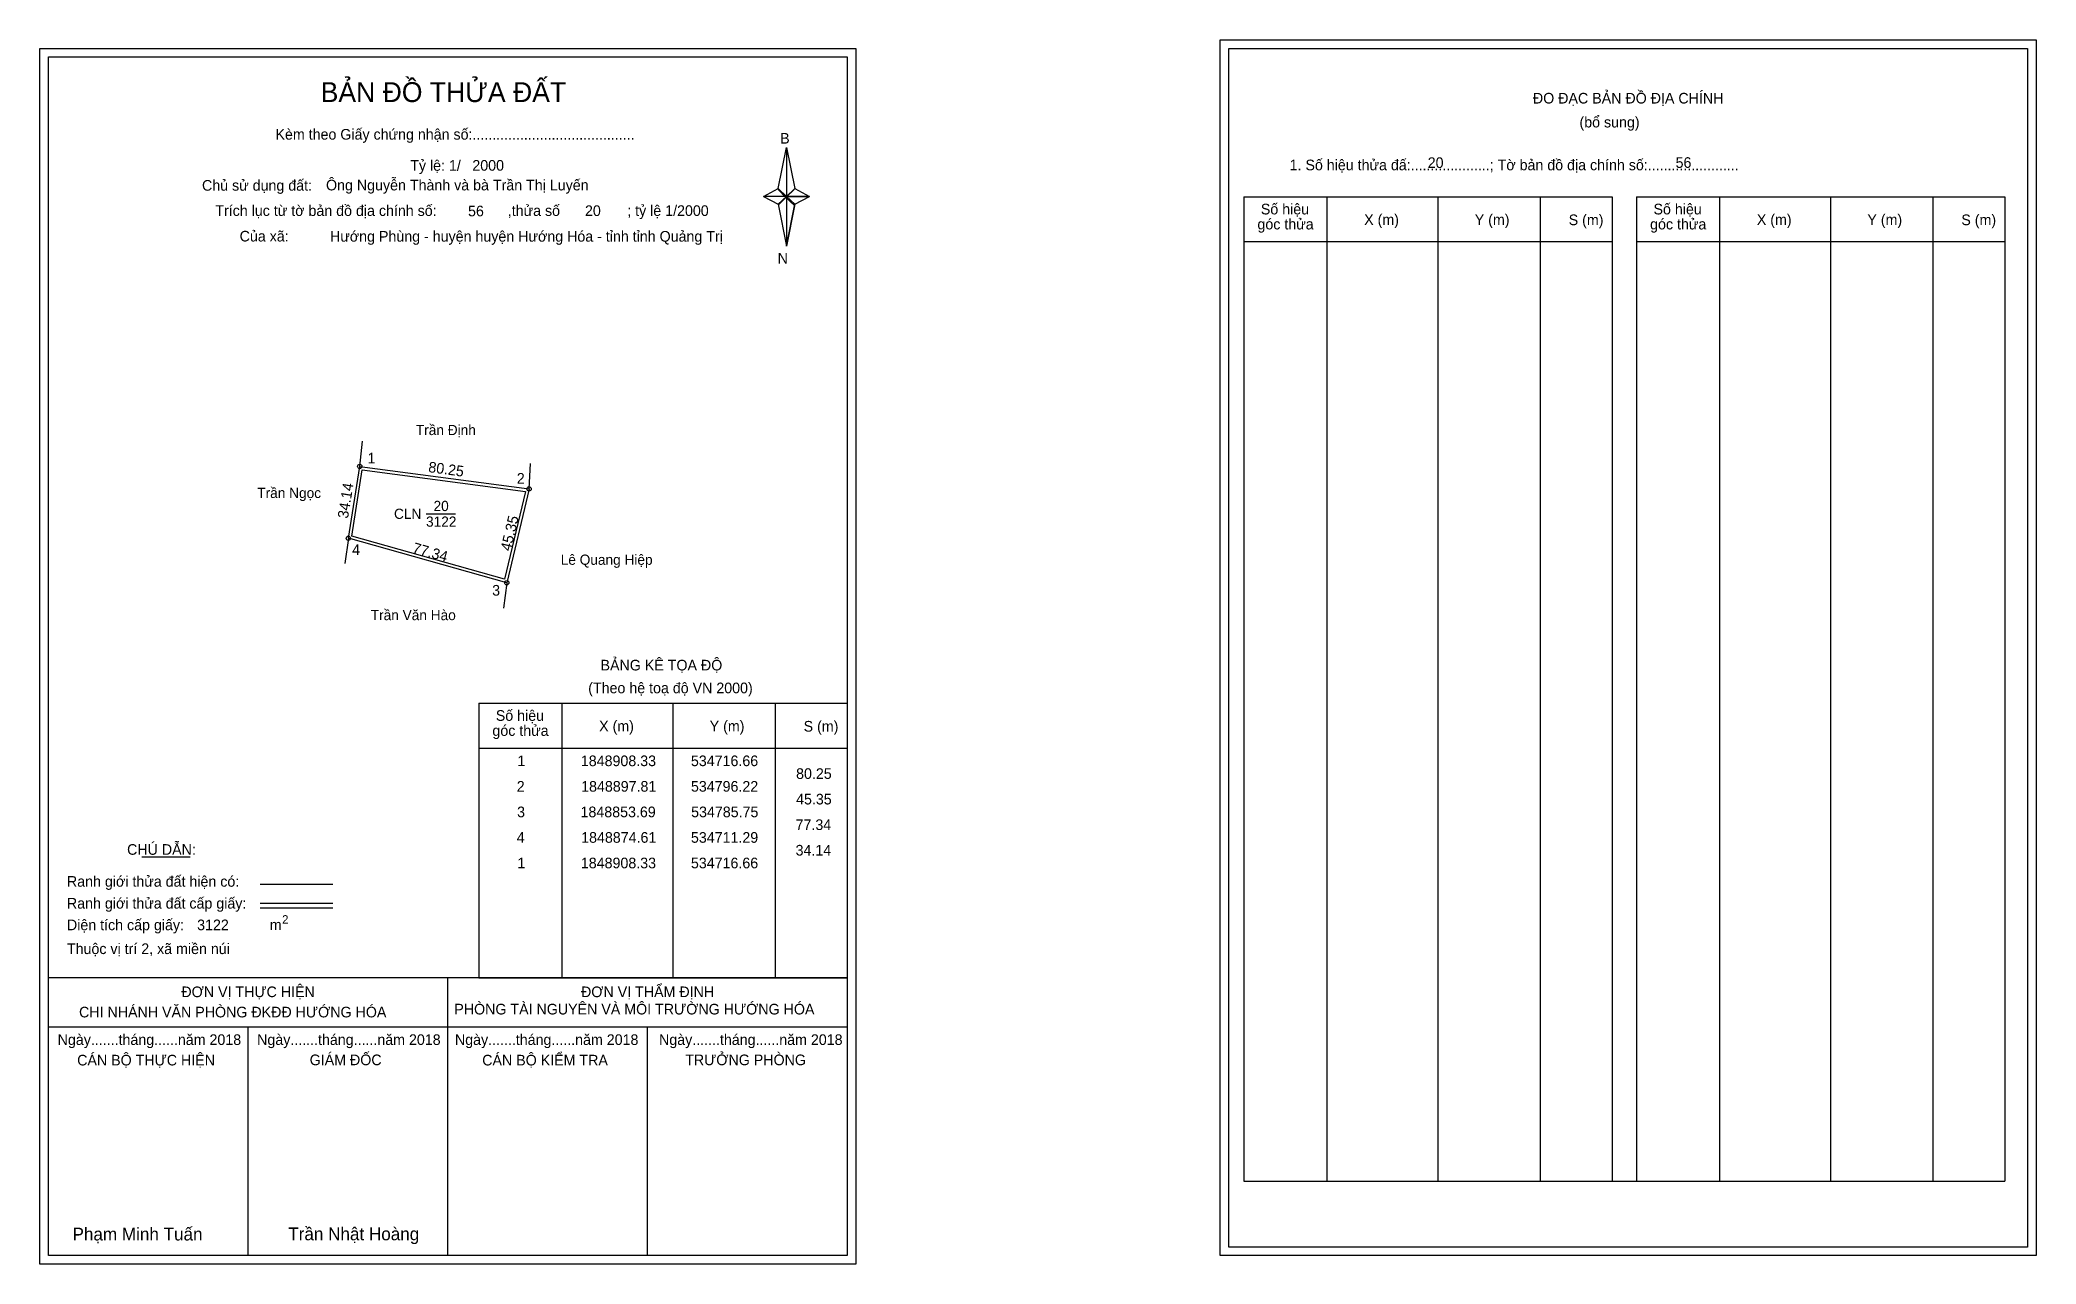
# Model space of a CAD drawing. Extents: x 534566 to 535504, y 1848534 to 1849109.
import ezdxf

# ---------------------------------------------------------------- set-up
doc = ezdxf.new("R2010")
doc.units = 0
for name, color, linetype in [('Level 1', 7, 'Continuous'), ('Level 10', 7, 'Continuous'), ('Level 11', 7, 'Continuous'), ('Level 13', 7, 'Continuous'), ('Level 27', 7, 'Continuous'), ('Level 3', 7, 'Continuous'), ('Level 49', 7, 'Continuous'), ('Level 53', 7, 'Continuous'), ('Level 55', 7, 'Continuous'), ('Level 6', 7, 'Continuous'), ('Level 60', 7, 'Continuous'), ('Level 63', 7, 'Continuous'), ('Level 9', 7, 'Continuous')]:
    doc.layers.add(name, color=color, linetype=linetype)

msp = doc.modelspace()

# ---------------------------------------------------------------- linework, layer by layer
at = {"layer": 'Level 1'}
for p, q in [((535124.99, 1849104.74), (535124.99, 1849104.74)), ((534570.35, 1849100.74), (534570.35, 1849100.74)), ((534913.19, 1849038.97), (534917.13, 1849058.25)), ((534917.13, 1849058.25), (534917.13, 1849035.2)), ((534917.13, 1849058.25), (534921.06, 1849038.97)), ((534906.3, 1849035.2), (534913.19, 1849038.97)), ((534913.19, 1849038.97), (534917.13, 1849035.2)), ((534921.06, 1849038.97), (534917.13, 1849035.2)), ((534916.83, 1849034.77), (534913.19, 1849038.53)), ((534917.13, 1849035.2), (534913.19, 1849031.52)), ((534916.83, 1849034.77), (534913.19, 1849031.08)), ((534913.19, 1849031.08), (534916.83, 1849034.77)), ((534913.19, 1849031.52), (534917.13, 1849011.8)), ((534920.77, 1849038.53), (534916.83, 1849034.77)), ((534916.83, 1849034.77), (534920.77, 1849038.53)), ((534920.77, 1849031.08), (534916.83, 1849034.77)), ((534917.13, 1849035.2), (534917.13, 1849011.8)), ((534917.13, 1849035.2), (534927.95, 1849035.2)), ((534917.13, 1849035.2), (534921.06, 1849031.52)), ((534921.06, 1849031.52), (534917.13, 1849011.8)), ((534921.06, 1849031.52), (534927.95, 1849035.2)), ((535132.06, 1849035.03), (535305.26, 1849035.03)), ((535171.24, 1848572.5), (535171.24, 1849035.03)), ((535223.38, 1848572.5), (535223.38, 1849035.03)), ((535271.33, 1849035.03), (535271.33, 1848572.5)), ((535305.26, 1849035.03), (535305.26, 1848572.5)), ((535316.57, 1849035.03), (535489.78, 1849035.03)), ((535355.75, 1848572.5), (535355.75, 1849035.03)), ((535407.9, 1848572.5), (535407.9, 1849035.03)), ((535455.84, 1849035.03), (535455.84, 1848572.5)), ((535489.78, 1849035.03), (535489.78, 1848572.5)), ((535132.06, 1849013.97), (535305.26, 1849013.97)), ((535316.57, 1849013.97), (535489.78, 1849013.97)), ((534772.54, 1848797.08), (534945.74, 1848797.08)), ((534811.72, 1848668.03), (534811.72, 1848797.08)), ((534863.86, 1848668.03), (534863.86, 1848797.08)), ((534911.8, 1848797.08), (534911.8, 1848668.03)), ((534772.54, 1848776.03), (534945.74, 1848776.03)), ((534614.18, 1848724.87), (534636.99, 1848724.87)), ((534669.91, 1848712.06), (534703.94, 1848712.06)), ((534669.91, 1848703.16), (534703.94, 1848703.16)), ((534669.91, 1848700.97), (534703.94, 1848700.97)), ((534784, 1848668.03), (534570.34, 1848668.03)), ((534945.74, 1848668.03), (534736.06, 1848668.03)), ((534758.04, 1848537.59), (534758.04, 1848668.03)), ((534772.54, 1848668.03), (534945.74, 1848668.03)), ((534945.74, 1848644.93), (534570.34, 1848644.93)), ((534664.19, 1848537.59), (534664.19, 1848644.93)), ((534851.89, 1848537.59), (534851.89, 1848644.93)), ((535132.06, 1848572.5), (535489.78, 1848572.5)), ((535500.39, 1848541.59), (535500.39, 1848541.59)), ((534945.74, 1848537.59), (534945.74, 1848537.59))]:
    msp.add_line(p, q, dxfattribs=at)
for points in [[(534913.19, 1849038.97), (534917.13, 1849058.25), (534917.13, 1849035.2)], [(534917.13, 1849035.2), (534921.06, 1849038.97), (534927.95, 1849035.2)], [(534906.3, 1849035.2), (534913.19, 1849031.52), (534917.13, 1849035.2)], [(534917.13, 1849035.2), (534917.13, 1849011.8), (534921.06, 1849031.52)]]:
    msp.add_lwpolyline(points, close=True, dxfattribs=at)
at = {"layer": 'Level 10'}
for points in [[(534711.29, 1848874.61), (534716.66, 1848908.33), (534796.22, 1848897.81), (534785.75, 1848853.69)], [(534712.87, 1848875.62), (534717.83, 1848906.76), (534794.5, 1848896.63), (534784.72, 1848855.43)]]:
    msp.add_lwpolyline(points, close=True, dxfattribs=at)
at = {"layer": 'Level 11'}
for centre in [(534716.66, 1848908.33), (534796.22, 1848897.81), (534711.29, 1848874.61), (534711.29, 1848874.61), (534785.75, 1848853.69)]:
    msp.add_circle(centre, 1, dxfattribs=at)
at = {"layer": 'Level 27'}
for p, q in [((534716.66, 1848908.33), (534717.97, 1848920.26)), ((534796.22, 1848897.81), (534796.87, 1848909.79)), ((534711.29, 1848874.61), (534709.58, 1848862.73)), ((534785.75, 1848853.69), (534784.22, 1848841.79))]:
    msp.add_line(p, q, dxfattribs=at)
at = {"layer": 'Level 3'}
for p, q in [((535132.06, 1849035.03), (535132.06, 1848572.5)), ((535316.57, 1849035.03), (535316.57, 1848572.5)), ((534772.54, 1848797.08), (534772.54, 1848668.03))]:
    msp.add_line(p, q, dxfattribs=at)
at = {"layer": 'Level 63'}
for points in [[(534566.34, 1849104.74), (534949.74, 1849104.74), (534949.74, 1848533.59), (534566.34, 1848533.59)], [(535121, 1849108.74), (535504.4, 1849108.74), (535504.4, 1848537.59), (535121, 1848537.59)], [(535125, 1849104.74), (535500.4, 1849104.74), (535500.4, 1848541.59), (535125, 1848541.59)], [(534570.34, 1849100.74), (534945.74, 1849100.74), (534945.74, 1848537.59), (534570.34, 1848537.59)]]:
    msp.add_lwpolyline(points, close=True, dxfattribs=at)
at = {"layer": 'Level 9'}
msp.add_line((534747.78, 1848886.1), (534761.68, 1848886.1), dxfattribs=at)

# ---------------------------------------------------------------- texts
at = {"layer": 'Level 1'}
for s, height, p in [('BẢN ĐỒ THỬA ĐẤT', 9.3313, (534698.28, 1849079.55)), ('ĐO ĐẠC BẢN ĐỒ ĐỊA CHÍNH', 5, (535267.95, 1849078.86)), ('Kèm theo Giấy chứng nhận số:.........................................', 5, (534677.04, 1849061.89)), ('(bổ sung)', 5, (535289.83, 1849067.62)), ('B', 5, (534914.21, 1849060.01)), ('1. Số hiệu thửa đấ:....................; Tờ bản đồ địa chính số:.......................', 5, (535153.61, 1849047.5)), ('Chủ sử dụng đất:', 5, (534642.52, 1849037.9)), ('Trích lục từ tờ bản đồ địa chính số:                  ,thửa số                 ; tỷ lệ 1/2000', 5, (534648.77, 1849026.04)), ('Số hiệu', 5, (535140.09, 1849026.76)), ('Số hiệu', 5, (535324.61, 1849026.76)), ('góc thửa', 5, (535138.5, 1849019.7)), ('X (m)', 5, (535188.65, 1849021.81)), ('Y (m)', 5, (535240.61, 1849021.81)), ('S (m)', 5, (535284.76, 1849021.71)), ('góc thửa', 5, (535323.02, 1849019.7)), ('X (m)', 5, (535373.17, 1849021.81)), ('Y (m)', 5, (535425.12, 1849021.81)), ('S (m)', 5, (535469.28, 1849021.71)), ('Của xã:', 5, (534660.2, 1849014.04)), ('N', 5, (534913.01, 1849003.67)), ('BẢNG KÊ TỌA ĐỘ', 5, (534829.8, 1848812.49)), ('(Theo hệ toạ độ VN 2000)', 5, (534824, 1848801.77)), ('góc thửa', 5, (534778.98, 1848781.76)), ('Số hiệu', 5, (534780.57, 1848788.82)), ('X (m)', 5, (534829.13, 1848783.87)), ('Y (m)', 5, (534881.08, 1848783.87)), ('S (m)', 5, (534925.24, 1848783.77)), ('CHÚ DẪN:', 5, (534607.3, 1848725.88)), ('Ranh giới thửa đất hiện có:', 5, (534579.04, 1848710.88)), ('Ranh giới thửa đất cấp giấy:', 5, (534579.04, 1848700.6)), ('Diện tích cấp giấy:', 5, (534579.04, 1848690.44)), ('m', 5, (534674.35, 1848690.48)), ('2', 4, (534680.15, 1848693.5)), ('Thuộc vị trí 2, xã miền núi', 5, (534579.04, 1848679.24)), ('ĐƠN VỊ THỰC HIỆN', 5, (534632.81, 1848659)), ('ĐƠN VỊ THẨM ĐỊNH', 5, (534820.62, 1848659)), ('CHI NHÁNH VĂN PHÒNG ĐKĐĐ HƯỚNG HÓA', 5, (534584.73, 1848649.48)), ('PHÒNG TÀI NGUYÊN VÀ MÔI TRƯỜNG HƯỚNG HÓA', 5, (534761.07, 1848650.86)), ('Ngày.......tháng......năm 2018', 5, (534574.68, 1848636.53)), ('Ngày.......tháng......năm 2018', 5, (534668.42, 1848636.53)), ('Ngày.......tháng......năm 2018', 5, (534761.37, 1848636.53)), ('Ngày.......tháng......năm 2018', 5, (534857.29, 1848636.53)), ('CÁN BỘ THỰC HIỆN', 5, (534583.84, 1848626.9)), ('GIÁM ĐỐC', 5, (534693.11, 1848627.02)), ('CÁN BỘ KIỂM TRA', 5, (534774.19, 1848626.9)), ('TRƯỞNG PHÒNG', 5, (534869.57, 1848627.02)), ('Phạm Minh Tuấn', 6, (534581.66, 1848544.67)), ('Trần Nhật Hoàng', 6, (534683.05, 1848544.77))]:
    msp.add_text(s, height=height, dxfattribs=at).set_placement(p)
at = {"layer": 'Level 11'}
msp.add_text('Tỷ lệ: 1/', height=5, dxfattribs=at).set_placement((534740.36, 1849047.26))
at = {"layer": 'Level 13'}
for s, p in [('20', (534751.31, 1848887.38)), ('CLN', (534732.75, 1848883.7)), ('3122', (534747.79, 1848880.02))]:
    msp.add_text(s, height=4.8, dxfattribs=at).set_placement(p)
at = {"layer": 'Level 49'}
for s, rotation, p in [('80.25', 352.46763, (534748.65, 1848905.71)), ('34.14', 80.95148, (534711.11, 1848883.64)), ('45.35', 76.65023, (534787.57, 1848868.27)), ('77.34', 344.30696, (534741.07, 1848867.9))]:
    msp.add_text(s, height=5, rotation=rotation, dxfattribs=at).set_placement(p)
at = {"layer": 'Level 53'}
for s, p in [('1', (534790.73, 1848767.53)), ('1848908.33', (534820.55, 1848767.53)), ('534716.66', (534872.27, 1848767.53)), ('2', (534790.43, 1848755.53)), ('1848897.81', (534820.69, 1848755.53)), ('534796.22', (534872.28, 1848755.53)), ('80.25', (534921.69, 1848761.53)), ('3', (534790.59, 1848743.53)), ('1848853.69', (534820.4, 1848743.53)), ('534785.75', (534872.37, 1848743.53)), ('45.35', (534921.69, 1848749.53)), ('77.34', (534921.46, 1848737.53)), ('4', (534790.41, 1848731.53)), ('1848874.61', (534820.69, 1848731.53)), ('534711.29', (534872.28, 1848731.53)), ('34.14', (534921.46, 1848725.53)), ('1', (534790.73, 1848719.53)), ('1848908.33', (534820.55, 1848719.53)), ('534716.66', (534872.27, 1848719.53))]:
    msp.add_text(s, height=5, dxfattribs=at).set_placement(p)
at = {"layer": 'Level 55'}
for s, height, p in [('1', 0.8, (534716.44, 1848908.33)), ('21', 0.22, (534716.52, 1848908.11)), ('13', 0.22, (534716.51, 1848908.11)), ('21', 0.22, (534716.52, 1848908.11)), ('13', 0.22, (534716.51, 1848908.11)), ('2', 0.8, (534795.95, 1848897.81)), ('43', 0.22, (534796.07, 1848897.59)), ('13', 0.22, (534796.07, 1848897.59)), ('13', 0.22, (534796.07, 1848897.59)), ('4', 0.8, (534711.01, 1848874.61)), ('266', 0.22, (534711.05, 1848874.39)), ('21', 0.22, (534711.15, 1848874.39)), ('21', 0.22, (534711.15, 1848874.39)), ('266', 0.22, (534785.51, 1848853.47)), ('3', 0.8, (534785.5, 1848853.69)), ('43', 0.22, (534785.6, 1848853.47))]:
    msp.add_text(s, height=height, dxfattribs=at).set_placement(p)
at = {"layer": 'Level 6'}
for s, p in [('2000', (534769.55, 1849047.3)), ('20', (535218.51, 1849048.58)), ('56', (535335, 1849048.62)), ('Ông Nguyễn Thành và bà Trần Thị Luyến', (534700.79, 1849038.04)), ('56', (534767.53, 1849025.86)), ('20', (534822.48, 1849026.02)), (' Hướng Phùng - huyện huyện Hướng Hóa - tỉnh tỉnh Quảng Trị', (534700.82, 1849013.96)), ('3122', (534640.23, 1848690.45))]:
    msp.add_text(s, height=5, dxfattribs=at).set_placement(p)
at = {"layer": 'Level 60'}
for s, p in [('Trần Định', (534743.01, 1848923.08)), ('Trần Ngọc', (534668.49, 1848893.5)), ('Lê Quang Hiệp', (534811.08, 1848862.13)), ('Trần Văn Hào', (534721.81, 1848836.12))]:
    msp.add_text(s, height=4.8, dxfattribs=at).set_placement(p)
at = {"layer": 'Level 9'}
for s, p in [('1', (534720.3, 1848909.78)), ('2', (534790.44, 1848900.24)), ('4', (534713.06, 1848866.75)), ('3', (534778.87, 1848847.66))]:
    msp.add_text(s, height=5, dxfattribs=at).set_placement(p)

doc.saveas('drawing.dxf')
